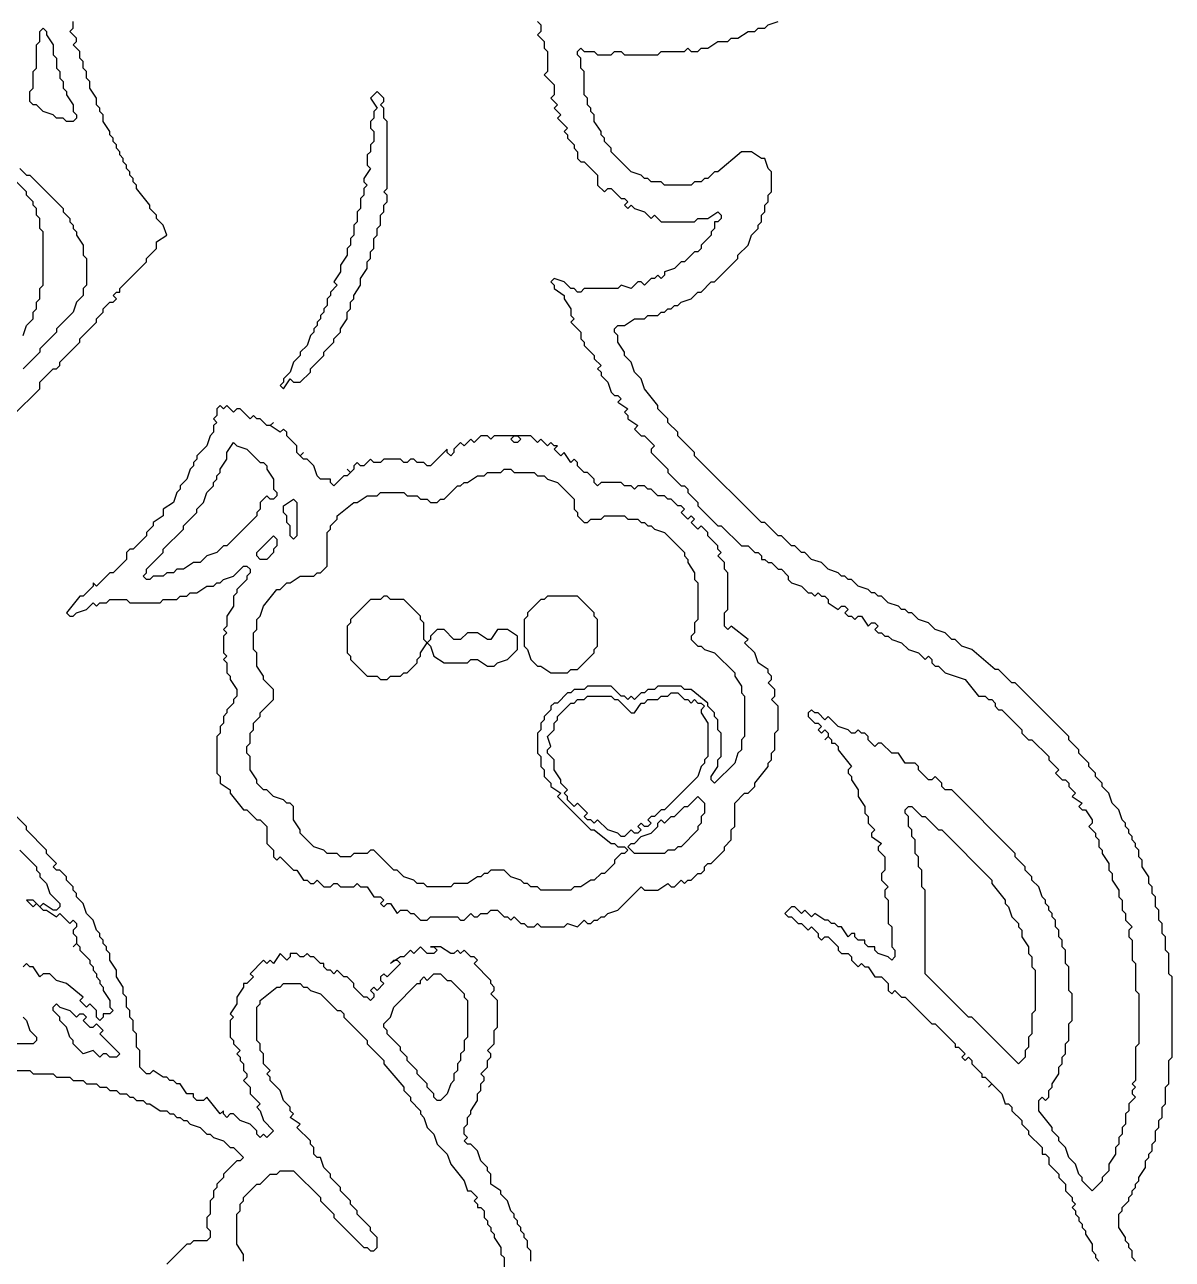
# Model space of a CAD drawing. Header units: millimetres. Extents: x 2 to 58.7, y 4.1 to 84.
# Drawn here: x 37.78 to 58.6, y 34.15 to 56.55 of the extents above; entities that cross this region are included whole.
import ezdxf

# ---------------------------------------------------------------- set-up
doc = ezdxf.new("R2010")
doc.units = ezdxf.units.MM
doc.layers.add('RAISED_METAL', color=7, linetype='Continuous')

msp = doc.modelspace()

# ---------------------------------------------------------------- linework, layer by layer
at = {"layer": 'RAISED_METAL'}
for points in [[(37.571, 49.455), (38.056, 49.939), (38.056, 50.061), (38.299, 50.303), (38.359, 50.303), (38.42, 50.364), (38.42, 50.424), (38.783, 50.788), (38.783, 50.848), (39.086, 51.152), (39.086, 51.212), (39.207, 51.333), (39.207, 51.394), (39.329, 51.515), (39.389, 51.515), (39.45, 51.576), (39.389, 51.636), (39.45, 51.697), (39.51, 51.697), (39.51, 51.758), (39.995, 52.242), (39.995, 52.303), (40.177, 52.485), (40.177, 52.606), (40.359, 52.727), (40.298, 52.909), (40.177, 53.03), (40.177, 53.091), (40.056, 53.212), (40.056, 53.273), (39.813, 53.576), (39.813, 53.636), (39.753, 53.697), (39.753, 53.758), (39.692, 53.818), (39.692, 53.879), (39.632, 53.939), (39.632, 54), (39.571, 54.061), (39.571, 54.121), (39.51, 54.182), (39.51, 54.242), (39.45, 54.303), (39.45, 54.364), (39.389, 54.424), (39.389, 54.485), (39.329, 54.545), (39.329, 54.606), (39.207, 54.788), (39.207, 54.909), (39.147, 54.97), (39.147, 55.03), (39.086, 55.091), (39.086, 55.212), (38.965, 55.394), (38.965, 55.515), (38.904, 55.576), (38.904, 55.697), (38.844, 55.758), (38.844, 55.879), (38.783, 55.939), (38.783, 56.061), (38.662, 56.182), (38.723, 56.242), (38.723, 56.303), (38.601, 56.424), (38.662, 56.485), (38.662, 56.606)], [(47.085, 56.606), (47.146, 56.545), (47.146, 56.424), (47.085, 56.364), (47.206, 56.242), (47.206, 56.121), (47.267, 56.061), (47.267, 55.697), (47.206, 55.636), (47.388, 55.455), (47.388, 55.273), (47.328, 55.212), (47.449, 55.091), (47.388, 55.03), (47.509, 54.909), (47.449, 54.848), (47.631, 54.667), (47.57, 54.606), (47.631, 54.545), (47.631, 54.485), (47.752, 54.364), (47.752, 54.303), (47.812, 54.242), (47.812, 54.121), (47.873, 54.061), (47.934, 54.061), (48.176, 53.818), (48.176, 53.636), (48.297, 53.515), (48.358, 53.576), (48.418, 53.576), (48.6, 53.394), (48.661, 53.394), (48.721, 53.333), (48.661, 53.273), (48.721, 53.212), (48.782, 53.273), (48.843, 53.212), (49.024, 53.152), (49.146, 53.03), (49.206, 53.091), (49.327, 52.97), (49.933, 52.97), (49.994, 53.03), (50.176, 53.03), (50.358, 53.152), (50.418, 53.091), (50.418, 53.03), (50.358, 52.97), (50.297, 52.97), (50.297, 52.848), (50.236, 52.788), (50.236, 52.727), (50.055, 52.545), (50.055, 52.485), (49.994, 52.424), (49.933, 52.424), (49.752, 52.242), (49.691, 52.242), (49.57, 52.121), (49.388, 52.061), (49.388, 52), (49.327, 51.939), (49.267, 52), (49.206, 51.939), (49.146, 51.939), (49.024, 51.818), (48.964, 51.879), (48.903, 51.879), (48.782, 51.758), (48.6, 51.818), (48.54, 51.758), (47.934, 51.758), (47.873, 51.697), (47.812, 51.697), (47.752, 51.758), (47.691, 51.758), (47.57, 51.879), (47.388, 51.939), (47.328, 51.879), (47.388, 51.818), (47.388, 51.758), (47.57, 51.636), (47.57, 51.576), (47.691, 51.394), (47.691, 51.273), (47.752, 51.212), (47.691, 51.152), (47.873, 50.97), (47.873, 50.848), (47.934, 50.788), (47.934, 50.727), (48.115, 50.545), (48.115, 50.485), (48.237, 50.364), (48.176, 50.303), (48.237, 50.242), (48.237, 50.182), (48.358, 50.061), (48.418, 49.879), (48.479, 49.818), (48.54, 49.818), (48.6, 49.758), (48.54, 49.697), (48.721, 49.576), (48.661, 49.515), (48.721, 49.455), (48.721, 49.394), (48.903, 49.273), (48.843, 49.212), (48.964, 49.091), (49.024, 49.091), (49.206, 48.909), (49.146, 48.848), (49.146, 48.788), (49.449, 48.485), (49.449, 48.424), (49.691, 48.182), (49.752, 48.182), (49.812, 48.121), (49.812, 48.061), (49.994, 47.879), (49.994, 47.818), (50.358, 47.455), (50.418, 47.455), (50.782, 47.091), (50.903, 47.091), (51.024, 46.97), (51.085, 46.97), (51.145, 46.909), (51.145, 46.848), (51.206, 46.848), (51.267, 46.788), (51.327, 46.788), (51.448, 46.667), (51.509, 46.667), (51.63, 46.545), (51.63, 46.485), (51.691, 46.424), (51.873, 46.364), (51.994, 46.242), (52.054, 46.242), (52.115, 46.182), (52.176, 46.242), (52.236, 46.182), (52.297, 46.182), (52.357, 46.121), (52.357, 46.061), (52.539, 45.939), (52.6, 46), (52.66, 46), (52.721, 45.939), (52.66, 45.879), (52.721, 45.818), (52.781, 45.818), (52.842, 45.758), (52.903, 45.818), (52.963, 45.818), (53.084, 45.636), (53.145, 45.697), (53.206, 45.697), (53.266, 45.636), (53.206, 45.576), (53.266, 45.515), (53.327, 45.515), (53.387, 45.455), (53.448, 45.455), (53.509, 45.394), (53.69, 45.333), (53.812, 45.212), (53.993, 45.152), (54.115, 45.03), (54.175, 45.091), (54.236, 45.03), (54.236, 44.97), (54.296, 44.909), (54.357, 44.909), (54.478, 44.788), (54.842, 44.667), (55.084, 44.364), (55.205, 44.364), (55.266, 44.303), (55.327, 44.303), (55.387, 44.242), (55.387, 44.182), (55.448, 44.121), (55.508, 44.121), (55.872, 43.758), (55.872, 43.697), (55.993, 43.576), (56.054, 43.576), (56.357, 43.273), (56.357, 43.212), (56.539, 43.03), (56.478, 42.97), (56.599, 42.848), (56.66, 42.848), (56.72, 42.788), (56.72, 42.727), (56.842, 42.606), (56.781, 42.545), (56.963, 42.424), (56.902, 42.364), (56.963, 42.303), (57.023, 42.303), (57.145, 42.121), (57.145, 42.061), (57.084, 42), (57.205, 41.879), (57.205, 41.818), (57.266, 41.758), (57.266, 41.636), (57.326, 41.576), (57.326, 41.515), (57.448, 41.333), (57.448, 41.212), (57.508, 41.152), (57.508, 41.03), (57.629, 40.848), (57.629, 40.727), (57.69, 40.667), (57.69, 40.485), (57.751, 40.424), (57.751, 40.303), (57.872, 40.182), (57.811, 40.121), (57.811, 40), (57.872, 39.939), (57.872, 39.576), (57.932, 39.515), (57.932, 39.03), (57.993, 38.97), (57.993, 38.061), (57.932, 38), (57.932, 37.394), (57.872, 37.333), (57.932, 37.273), (57.872, 37.212), (57.872, 37.152), (57.932, 37.091), (57.811, 36.97), (57.811, 36.848), (57.751, 36.788), (57.751, 36.606), (57.69, 36.545), (57.69, 36.424), (57.629, 36.364), (57.629, 36.242), (57.569, 36.182), (57.569, 36.061), (57.448, 35.879), (57.448, 35.758), (57.326, 35.636), (57.326, 35.576), (57.145, 35.394), (56.963, 35.576), (56.963, 35.636), (56.902, 35.697), (56.842, 35.879), (56.72, 36), (56.66, 36.182), (56.539, 36.303), (56.539, 36.364), (56.417, 36.485), (56.417, 36.545), (56.175, 36.848), (56.175, 37.03), (56.236, 37.091), (56.296, 37.03), (56.357, 37.091), (56.357, 37.212), (56.417, 37.273), (56.417, 37.333), (56.539, 37.515), (56.539, 37.636), (56.599, 37.697), (56.599, 37.818), (56.66, 37.879), (56.66, 38.061), (56.72, 38.121), (56.72, 38.424), (56.781, 38.485), (56.781, 38.97), (56.72, 39.03), (56.72, 39.455), (56.66, 39.515), (56.66, 39.758), (56.599, 39.818), (56.599, 39.939), (56.539, 40), (56.539, 40.121), (56.478, 40.182), (56.478, 40.303), (56.417, 40.364), (56.417, 40.424), (56.357, 40.485), (56.357, 40.545), (56.296, 40.606), (56.296, 40.667), (56.236, 40.727), (56.175, 40.909), (56.054, 41.03), (56.054, 41.091), (55.933, 41.212), (55.933, 41.273), (55.751, 41.455), (55.751, 41.515), (54.599, 42.667), (54.478, 42.667), (54.418, 42.727), (54.418, 42.788), (54.296, 42.909), (54.236, 42.848), (54.175, 42.848), (53.993, 43.03), (53.993, 43.091), (53.933, 43.152), (53.751, 43.152), (53.63, 43.333), (53.509, 43.333), (53.327, 43.515), (53.266, 43.515), (53.206, 43.455), (53.084, 43.576), (53.084, 43.636), (53.024, 43.697), (52.963, 43.697), (52.903, 43.758), (52.842, 43.697), (52.781, 43.697), (52.721, 43.758), (52.539, 43.818), (52.357, 44), (52.297, 43.939), (52.176, 44.061), (52.115, 44.061), (52.054, 44.121), (51.994, 44.061), (51.994, 44), (52.115, 43.879), (52.176, 43.879), (52.236, 43.818), (52.176, 43.758), (52.236, 43.697), (52.297, 43.758), (52.357, 43.697), (52.357, 43.636), (52.297, 43.576), (52.357, 43.636), (52.418, 43.576), (52.418, 43.515), (52.479, 43.515), (52.539, 43.455), (52.539, 43.394), (52.781, 43.091), (52.721, 43.03), (52.721, 42.97), (52.781, 42.909), (52.781, 42.848), (52.903, 42.667), (52.903, 42.545), (53.024, 42.364), (53.024, 42.242), (53.084, 42.182), (53.084, 42.061), (53.206, 41.939), (53.145, 41.879), (53.145, 41.818), (53.327, 41.697), (53.266, 41.636), (53.266, 41.576), (53.387, 41.455), (53.387, 41.212), (53.327, 41.152), (53.327, 41.03), (53.448, 40.909), (53.387, 40.848), (53.387, 40.727), (53.448, 40.667), (53.448, 40.242), (53.509, 40.182), (53.509, 39.818), (53.569, 39.758), (53.569, 39.636), (53.509, 39.576), (53.448, 39.636), (53.266, 39.697), (53.206, 39.758), (53.206, 39.818), (53.084, 39.818), (53.024, 39.879), (53.024, 39.939), (52.903, 39.939), (52.842, 40), (52.842, 40.061), (52.781, 40.061), (52.721, 40), (52.6, 40.182), (52.539, 40.182), (52.479, 40.242), (52.418, 40.242), (52.357, 40.303), (52.297, 40.303), (52.115, 40.424), (52.054, 40.364), (51.933, 40.485), (51.873, 40.424), (51.751, 40.545), (51.691, 40.545), (51.57, 40.424), (51.63, 40.364), (51.691, 40.364), (51.812, 40.242), (51.873, 40.242), (51.994, 40.121), (52.054, 40.182), (52.176, 40.061), (52.176, 40), (52.236, 39.939), (52.297, 40), (52.357, 40), (52.539, 39.818), (52.539, 39.758), (52.6, 39.697), (52.721, 39.697), (52.781, 39.636), (52.781, 39.576), (52.903, 39.455), (52.963, 39.515), (53.024, 39.455), (53.084, 39.455), (53.206, 39.273), (53.327, 39.273), (53.448, 39.152), (53.448, 39.03), (53.509, 38.97), (53.569, 39.03), (53.69, 38.909), (53.751, 38.909), (54.236, 38.424), (54.296, 38.424), (54.66, 38.061), (54.66, 38), (54.721, 38), (54.842, 37.879), (54.781, 37.818), (54.842, 37.758), (54.902, 37.818), (54.963, 37.758), (54.963, 37.697), (55.145, 37.515), (55.145, 37.455), (55.205, 37.455), (55.327, 37.333), (55.266, 37.273), (55.327, 37.333), (55.508, 37.152), (55.569, 36.97), (55.63, 36.97), (55.69, 36.909), (55.69, 36.848), (55.872, 36.667), (55.872, 36.606), (55.993, 36.485), (55.993, 36.424), (56.236, 36.182), (56.236, 36.061), (56.296, 36.061), (56.357, 36), (56.357, 35.879), (56.539, 35.697), (56.539, 35.636), (56.66, 35.515), (56.66, 35.394), (56.781, 35.273), (56.781, 35.212), (56.842, 35.152), (56.781, 35.091), (56.842, 35.03), (56.842, 34.97), (56.902, 34.909), (56.902, 34.848), (56.963, 34.788), (56.963, 34.727), (57.023, 34.667), (57.023, 34.606), (57.145, 34.424), (57.145, 34.303), (57.205, 34.242), (57.205, 34.182), (57.266, 34.121)], [(57.932, 34.121), (57.872, 34.182), (57.872, 34.303), (57.811, 34.364), (57.811, 34.424), (57.751, 34.485), (57.751, 34.545), (57.629, 34.727), (57.629, 34.97), (57.69, 35.03), (57.69, 35.091), (57.811, 35.212), (57.811, 35.273), (57.872, 35.333), (57.872, 35.394), (57.932, 35.455), (57.932, 35.515), (57.993, 35.576), (57.993, 35.636), (58.114, 35.818), (58.114, 35.939), (58.175, 36), (58.175, 36.061), (58.235, 36.121), (58.235, 36.242), (58.296, 36.303), (58.296, 36.485), (58.357, 36.545), (58.357, 36.667), (58.417, 36.727), (58.417, 36.909), (58.478, 36.97), (58.478, 37.273), (58.538, 37.333), (58.538, 37.758), (58.599, 37.818), (58.599, 39.273), (58.538, 39.333), (58.538, 39.697), (58.478, 39.758), (58.478, 40), (58.417, 40.061), (58.417, 40.242), (58.357, 40.303), (58.357, 40.485), (58.296, 40.545), (58.296, 40.727), (58.235, 40.788), (58.235, 40.909), (58.175, 40.97), (58.175, 41.091), (58.054, 41.273), (58.054, 41.394), (57.993, 41.455), (57.993, 41.576), (57.932, 41.636), (57.932, 41.697), (57.872, 41.758), (57.872, 41.818), (57.811, 41.879), (57.811, 41.939), (57.751, 42), (57.751, 42.061), (57.69, 42.121), (57.629, 42.303), (57.508, 42.424), (57.448, 42.606), (57.326, 42.727), (57.326, 42.788), (57.205, 42.909), (57.205, 42.97), (57.084, 43.091), (57.084, 43.152), (56.902, 43.333), (56.902, 43.394), (56.72, 43.576), (56.72, 43.636), (55.751, 44.606), (55.69, 44.606), (55.448, 44.848), (55.387, 44.848), (54.963, 45.212), (54.781, 45.273), (54.66, 45.394), (54.599, 45.394), (54.478, 45.515), (54.296, 45.576), (54.175, 45.697), (53.993, 45.758), (53.872, 45.879), (53.812, 45.879), (53.751, 45.939), (53.69, 45.939), (53.63, 46), (53.448, 46.061), (53.327, 46.182), (53.266, 46.182), (53.206, 46.242), (53.145, 46.242), (53.084, 46.303), (52.903, 46.364), (52.781, 46.485), (52.721, 46.485), (52.66, 46.545), (52.6, 46.545), (52.539, 46.606), (52.357, 46.667), (52.236, 46.788), (52.054, 46.848), (51.933, 46.97), (51.873, 46.97), (51.751, 47.091), (51.691, 47.091), (51.509, 47.273), (51.448, 47.273), (51.206, 47.515), (51.145, 47.515), (49.933, 48.727), (49.933, 48.788), (49.63, 49.091), (49.63, 49.152), (49.449, 49.333), (49.449, 49.394), (49.267, 49.576), (49.267, 49.636), (49.024, 49.939), (48.964, 50.121), (48.843, 50.242), (48.782, 50.424), (48.661, 50.545), (48.661, 50.606), (48.54, 50.788), (48.54, 50.909), (48.479, 50.97), (48.479, 51.03), (48.54, 51.091), (48.661, 51.091), (48.843, 51.212), (49.024, 51.212), (49.085, 51.273), (49.267, 51.273), (49.327, 51.333), (49.388, 51.333), (49.449, 51.394), (49.509, 51.394), (49.57, 51.455), (49.63, 51.455), (49.691, 51.515), (49.873, 51.576), (49.994, 51.697), (50.055, 51.697), (50.236, 51.879), (50.297, 51.879), (50.721, 52.303), (50.721, 52.364), (50.903, 52.545), (50.964, 52.727), (51.085, 52.848), (51.085, 52.909), (51.145, 52.97), (51.145, 53.091), (51.206, 53.152), (51.206, 53.273), (51.267, 53.333), (51.267, 53.455), (51.327, 53.515), (51.327, 53.879), (51.267, 53.939), (51.206, 54.121), (51.145, 54.121), (50.964, 54.242), (50.782, 54.242), (50.358, 53.879), (50.297, 53.879), (50.176, 53.758), (50.115, 53.758), (50.055, 53.697), (49.933, 53.697), (49.873, 53.636), (49.388, 53.636), (49.327, 53.697), (49.146, 53.697), (49.085, 53.758), (49.024, 53.758), (48.964, 53.818), (48.782, 53.879), (48.418, 54.242), (48.418, 54.303), (48.297, 54.424), (48.297, 54.485), (48.237, 54.545), (48.237, 54.606), (48.115, 54.788), (48.115, 54.909), (48.055, 54.97), (48.055, 55.03), (47.994, 55.091), (47.994, 55.212), (47.934, 55.273), (47.934, 55.697), (47.873, 55.758), (47.873, 55.939), (47.812, 56), (47.812, 56.061), (47.873, 56.121), (47.934, 56.061), (48.115, 56.061), (48.176, 56), (48.418, 56), (48.479, 56.061), (48.6, 56.061), (48.661, 56), (49.267, 56), (49.327, 56.061), (49.752, 56.061), (49.812, 56.121), (49.873, 56.061), (49.994, 56.061), (50.055, 56.121), (50.176, 56.121), (50.358, 56.242), (50.539, 56.242), (50.6, 56.303), (50.721, 56.303), (50.903, 56.424), (51.024, 56.424), (51.085, 56.485), (51.206, 56.485), (51.267, 56.545), (51.448, 56.606)], [(37.693, 53.939), (37.814, 53.818), (37.874, 53.818), (38.48, 53.212), (38.48, 53.152), (38.601, 53.03), (38.601, 52.97), (38.662, 52.909), (38.662, 52.848), (38.723, 52.788), (38.723, 52.727), (38.844, 52.545), (38.844, 52.364), (38.904, 52.303), (38.904, 51.818), (38.844, 51.758), (38.844, 51.636), (38.723, 51.515), (38.662, 51.333), (38.359, 51.03), (38.359, 50.97), (38.056, 50.667), (38.056, 50.606), (37.753, 50.303)], [(37.753, 50.909), (37.814, 51.091), (37.935, 51.212), (37.935, 51.333), (37.996, 51.394), (37.996, 51.515), (38.056, 51.576), (38.056, 51.758), (38.117, 51.818), (38.117, 52.788), (38.056, 52.848), (38.056, 53.03), (37.996, 53.091), (37.996, 53.212), (37.935, 53.273), (37.935, 53.333), (37.814, 53.455), (37.814, 53.515), (37.632, 53.697)], [(46.964, 34.121), (46.964, 34.303), (46.903, 34.364), (46.903, 34.485), (46.843, 34.545), (46.843, 34.606), (46.782, 34.667), (46.782, 34.727), (46.722, 34.788), (46.722, 34.848), (46.661, 34.909), (46.661, 34.97), (46.6, 35.03), (46.54, 35.212), (46.419, 35.333), (46.419, 35.394), (46.237, 35.515), (46.237, 35.697), (46.176, 35.758), (46.176, 35.818), (46.055, 35.939), (45.994, 36.121), (45.873, 36.242), (45.813, 36.242), (45.752, 36.303), (45.813, 36.364), (45.752, 36.424), (45.752, 36.545), (45.813, 36.606), (45.813, 36.727), (45.873, 36.788), (45.873, 36.848), (45.994, 37.03), (45.994, 37.152), (46.055, 37.212), (46.055, 37.333), (46.116, 37.394), (46.116, 37.455), (46.055, 37.515), (46.176, 37.636), (46.176, 37.758), (46.237, 37.818), (46.237, 37.879), (46.176, 37.939), (46.297, 38.061), (46.297, 38.303), (46.358, 38.364), (46.358, 38.848), (46.237, 38.97), (46.297, 39.03), (46.297, 39.091), (46.237, 39.152), (46.237, 39.212), (45.934, 39.515), (45.994, 39.576), (45.934, 39.636), (45.873, 39.636), (45.752, 39.758), (45.691, 39.697), (45.631, 39.758), (45.57, 39.697), (45.51, 39.697), (45.328, 39.818), (45.146, 39.818), (45.207, 39.818), (45.267, 39.758), (45.207, 39.697), (45.086, 39.697), (44.964, 39.818), (44.843, 39.697), (44.783, 39.758), (44.661, 39.636), (44.601, 39.636), (44.419, 39.515), (44.48, 39.576), (44.54, 39.576), (44.601, 39.515), (44.358, 39.273), (44.298, 39.333), (44.237, 39.273), (44.237, 39.212), (44.298, 39.152), (44.177, 39.03), (44.116, 39.091), (44.055, 39.03), (44.116, 38.97), (44.116, 38.909), (44.055, 38.848), (43.995, 38.909), (43.934, 38.909), (43.752, 39.091), (43.752, 39.152), (43.631, 39.273), (43.571, 39.273), (43.449, 39.394), (43.389, 39.333), (43.328, 39.394), (43.268, 39.394), (43.207, 39.455), (43.207, 39.515), (43.146, 39.515), (43.025, 39.636), (42.965, 39.636), (42.904, 39.697), (42.843, 39.636), (42.783, 39.636), (42.722, 39.697), (42.601, 39.697), (42.601, 39.636), (42.54, 39.576), (42.419, 39.697), (42.298, 39.515), (42.237, 39.576), (42.177, 39.515), (42.116, 39.576), (41.874, 39.333), (41.934, 39.273), (41.813, 39.152), (41.753, 39.152), (41.753, 39.091), (41.631, 38.909), (41.631, 38.788), (41.51, 38.606), (41.571, 38.545), (41.51, 38.485), (41.51, 38.182), (41.571, 38.121), (41.571, 38.061), (41.692, 37.939), (41.631, 37.879), (41.692, 37.818), (41.692, 37.758), (41.753, 37.697), (41.753, 37.576), (41.813, 37.515), (41.813, 37.455), (41.753, 37.394), (41.874, 37.273), (41.874, 37.152), (42.056, 36.97), (41.995, 36.909), (42.056, 36.848), (42.116, 36.667), (42.298, 36.485), (42.177, 36.364), (42.116, 36.424), (42.056, 36.364), (41.995, 36.424), (41.995, 36.485), (41.874, 36.606), (41.692, 36.667), (41.571, 36.788), (41.51, 36.788), (41.45, 36.727), (41.389, 36.788), (41.389, 36.848), (41.328, 36.788), (41.086, 37.091), (41.025, 37.03), (40.904, 37.03), (40.844, 37.091), (40.844, 37.152), (40.722, 37.152), (40.601, 37.333), (40.541, 37.333), (40.48, 37.394), (40.419, 37.394), (40.359, 37.455), (40.298, 37.455), (40.116, 37.576), (40.056, 37.515), (39.995, 37.515), (39.874, 37.636), (39.874, 37.939), (39.813, 38), (39.813, 38.242), (39.753, 38.303), (39.753, 38.485), (39.692, 38.545), (39.692, 38.667), (39.632, 38.727), (39.632, 38.909), (39.571, 38.97), (39.571, 39.091), (39.45, 39.273), (39.45, 39.394), (39.329, 39.576), (39.329, 39.697), (39.268, 39.758), (39.268, 39.818), (39.207, 39.879), (39.207, 39.939), (39.147, 40), (39.147, 40.061), (39.086, 40.121), (39.026, 40.303), (38.904, 40.424), (38.844, 40.606), (38.723, 40.727), (38.723, 40.788), (38.662, 40.848), (38.662, 40.909), (38.541, 41.03), (38.541, 41.091), (38.42, 41.212), (38.359, 41.212), (38.299, 41.273), (38.359, 41.333), (38.177, 41.515), (38.177, 41.576), (37.814, 41.939), (37.814, 42), (37.45, 42.364)], [(37.693, 41.576), (37.996, 41.273), (37.996, 41.212), (38.056, 41.152), (38.056, 41.091), (38.177, 40.97), (38.238, 40.788), (38.42, 40.606), (38.42, 40.545), (38.359, 40.485), (38.299, 40.485), (38.117, 40.606), (38.056, 40.545), (37.935, 40.667), (37.814, 40.667), (37.935, 40.545), (37.996, 40.606), (38.117, 40.485), (38.177, 40.485), (38.359, 40.364), (38.42, 40.424), (38.601, 40.242), (38.662, 40.303), (38.723, 40.242), (38.723, 40.182), (38.662, 40.121), (38.662, 40.061), (38.723, 40), (38.723, 39.879), (38.662, 39.818), (38.723, 39.879), (38.783, 39.818), (38.783, 39.758), (38.965, 39.576), (38.965, 39.515), (39.026, 39.455), (39.026, 39.394), (39.086, 39.333), (39.086, 39.273), (39.147, 39.212), (39.147, 39.152), (39.207, 39.091), (39.207, 39.03), (39.329, 38.848), (39.329, 38.727), (39.389, 38.667), (39.329, 38.606), (39.207, 38.606), (39.207, 38.545), (39.147, 38.485), (39.086, 38.545), (39.086, 38.667), (38.965, 38.788), (38.904, 38.727), (38.783, 38.848), (38.844, 38.909), (38.541, 39.152), (38.359, 39.212), (38.238, 39.333), (38.117, 39.333), (38.056, 39.273), (37.935, 39.455), (37.874, 39.455), (37.814, 39.515), (37.753, 39.455)], [(41.753, 34.121), (41.753, 34.242), (41.631, 34.424), (41.631, 34.97), (41.692, 35.03), (41.692, 35.152), (41.753, 35.212), (41.753, 35.273), (41.995, 35.515), (42.056, 35.515), (42.237, 35.697), (42.359, 35.697), (42.419, 35.758), (42.662, 35.758), (43.146, 35.273), (43.146, 35.212), (43.389, 34.97), (43.389, 34.909), (43.934, 34.364), (43.995, 34.364), (44.055, 34.303), (44.116, 34.303), (44.177, 34.364), (44.177, 34.545), (44.055, 34.667), (44.055, 34.727), (43.813, 34.97), (43.813, 35.03), (43.692, 35.152), (43.692, 35.212), (43.51, 35.394), (43.51, 35.455), (43.328, 35.636), (43.328, 35.697), (43.207, 35.818), (43.146, 36), (43.086, 36), (43.025, 36.061), (43.025, 36.182), (42.965, 36.242), (42.965, 36.303), (42.722, 36.545), (42.783, 36.606), (42.601, 36.727), (42.662, 36.788), (42.601, 36.848), (42.601, 36.909), (42.48, 37.03), (42.419, 37.212), (42.237, 37.394), (42.237, 37.455), (42.177, 37.515), (42.237, 37.576), (42.116, 37.697), (42.116, 37.879), (42.056, 37.939), (42.056, 38.061), (41.995, 38.121), (41.995, 38.727), (42.056, 38.788), (42.056, 38.848), (42.359, 39.091), (42.419, 39.091), (42.48, 39.152), (42.783, 39.152), (42.843, 39.091), (42.904, 39.091), (42.965, 39.03), (43.146, 38.97), (43.449, 38.667), (43.51, 38.667), (43.571, 38.606), (43.571, 38.545), (43.995, 38.121), (43.995, 38.061), (44.298, 37.758), (44.298, 37.697), (44.661, 37.273), (44.661, 37.212), (44.783, 37.091), (44.783, 37.03), (44.964, 36.848), (44.964, 36.788), (45.025, 36.727), (45.086, 36.545), (45.207, 36.424), (45.267, 36.242), (45.449, 36.061), (45.51, 35.879), (45.752, 35.576), (45.813, 35.394), (45.873, 35.394), (45.994, 35.273), (45.934, 35.212), (45.994, 35.152), (45.994, 35.091), (46.055, 35.091), (46.116, 35.03), (46.116, 34.909), (46.176, 34.848), (46.176, 34.788), (46.237, 34.727), (46.237, 34.667), (46.297, 34.606), (46.297, 34.545), (46.419, 34.364), (46.419, 34.242), (46.479, 34.182), (46.479, 34)], [(37.753, 38.545), (37.814, 38.485), (37.874, 38.303), (37.996, 38.182), (37.996, 38.121), (37.935, 38.061), (36.965, 38.061)], [(36.299, 37.576), (37.874, 37.576), (37.935, 37.515), (38.299, 37.515), (38.359, 37.455), (38.601, 37.455), (38.662, 37.394), (38.844, 37.394), (38.904, 37.333), (39.086, 37.333), (39.147, 37.273), (39.268, 37.273), (39.329, 37.212), (39.45, 37.212), (39.51, 37.152), (39.632, 37.152), (39.692, 37.091), (39.753, 37.091), (39.813, 37.03), (39.935, 37.03), (39.995, 36.97), (40.056, 36.97), (40.238, 36.848), (40.359, 36.848), (40.419, 36.788), (40.48, 36.788), (40.541, 36.727), (40.601, 36.727), (40.662, 36.667), (40.722, 36.667), (40.783, 36.606), (40.965, 36.545), (41.086, 36.424), (41.147, 36.424), (41.207, 36.364), (41.389, 36.303), (41.51, 36.182), (41.571, 36.182), (41.753, 36), (41.692, 35.939), (41.631, 35.939), (41.389, 35.697), (41.389, 35.636), (41.268, 35.515), (41.268, 35.455), (41.207, 35.394), (41.207, 35.273), (41.147, 35.212), (41.147, 34.97), (41.086, 34.909), (41.086, 34.727), (41.147, 34.667), (41.147, 34.545), (41.086, 34.485), (40.844, 34.485), (40.783, 34.424), (40.722, 34.424), (40.359, 34.061)]]:
    msp.add_lwpolyline(points, dxfattribs=at)
for points in [[(38.117, 56.485), (38.177, 56.424), (38.177, 56.364), (38.299, 56.182), (38.299, 56), (38.359, 55.939), (38.359, 55.758), (38.42, 55.697), (38.42, 55.576), (38.48, 55.515), (38.48, 55.394), (38.541, 55.333), (38.541, 55.273), (38.662, 55.091), (38.662, 54.97), (38.723, 54.909), (38.723, 54.848), (38.662, 54.788), (38.541, 54.788), (38.48, 54.848), (38.359, 54.848), (38.299, 54.909), (38.117, 54.97), (37.996, 55.091), (37.935, 55.091), (37.874, 55.152), (37.874, 55.333), (37.935, 55.394), (37.935, 55.697), (37.996, 55.758), (37.996, 56.182), (38.056, 56.242), (38.056, 56.424)], [(44.177, 55.333), (44.055, 55.212), (44.177, 55.03), (44.116, 54.97), (44.116, 54.848), (44.055, 54.788), (44.055, 54.667), (44.116, 54.606), (44.116, 54.424), (44.055, 54.364), (44.055, 54.242), (43.995, 54.182), (43.995, 54), (44.055, 53.939), (43.934, 53.758), (43.934, 53.697), (43.995, 53.636), (43.934, 53.576), (43.934, 53.455), (43.874, 53.394), (43.874, 53.212), (43.813, 53.152), (43.813, 52.97), (43.752, 52.909), (43.752, 52.727), (43.692, 52.667), (43.692, 52.545), (43.631, 52.485), (43.631, 52.364), (43.51, 52.182), (43.51, 52.061), (43.389, 51.879), (43.449, 51.818), (43.328, 51.697), (43.328, 51.636), (43.268, 51.576), (43.268, 51.455), (43.207, 51.394), (43.207, 51.333), (43.146, 51.273), (43.146, 51.212), (43.086, 51.152), (43.086, 51.091), (43.025, 51.03), (43.025, 50.97), (42.965, 50.909), (42.904, 50.727), (42.783, 50.606), (42.783, 50.545), (42.662, 50.424), (42.601, 50.242), (42.48, 50.121), (42.48, 50.061), (42.419, 50), (42.48, 49.939), (42.601, 50.121), (42.662, 50.061), (42.783, 50.061), (42.965, 50.242), (42.965, 50.303), (43.207, 50.545), (43.207, 50.606), (43.389, 50.788), (43.389, 50.848), (43.51, 50.97), (43.51, 51.03), (43.631, 51.212), (43.631, 51.333), (43.692, 51.394), (43.692, 51.515), (43.752, 51.576), (43.752, 51.636), (43.874, 51.818), (43.874, 51.939), (43.995, 52.121), (43.995, 52.242), (44.055, 52.303), (44.055, 52.424), (44.116, 52.485), (44.116, 52.667), (44.177, 52.727), (44.177, 52.848), (44.237, 52.909), (44.237, 53.091), (44.298, 53.152), (44.298, 53.273), (44.358, 53.333), (44.358, 53.455), (44.298, 53.515), (44.358, 53.576), (44.358, 54.788), (44.298, 54.848), (44.298, 55.03), (44.237, 55.091), (44.298, 55.152), (44.298, 55.212)], [(38.541, 45.879), (38.601, 45.818), (38.662, 45.818), (38.723, 45.879), (38.904, 45.939), (39.026, 46.061), (39.086, 46), (39.147, 46.061), (39.268, 46.061), (39.329, 46.121), (39.632, 46.121), (39.692, 46.061), (40.238, 46.061), (40.298, 46.121), (40.541, 46.121), (40.601, 46.182), (40.722, 46.182), (40.783, 46.242), (40.904, 46.242), (41.086, 46.364), (41.207, 46.364), (41.268, 46.424), (41.328, 46.424), (41.389, 46.485), (41.571, 46.545), (41.753, 46.727), (41.813, 46.727), (41.874, 46.667), (41.874, 46.606), (41.813, 46.545), (41.813, 46.485), (41.631, 46.303), (41.631, 46.242), (41.571, 46.182), (41.571, 46), (41.45, 45.818), (41.45, 45.636), (41.389, 45.576), (41.45, 45.515), (41.389, 45.455), (41.389, 45.152), (41.45, 45.091), (41.389, 45.03), (41.45, 44.97), (41.45, 44.788), (41.51, 44.727), (41.51, 44.667), (41.631, 44.485), (41.631, 44.364), (41.571, 44.303), (41.571, 44.242), (41.45, 44.121), (41.45, 44.061), (41.389, 44), (41.389, 43.879), (41.328, 43.818), (41.328, 43.697), (41.268, 43.636), (41.268, 42.97), (41.328, 42.909), (41.328, 42.788), (41.51, 42.667), (41.51, 42.606), (41.753, 42.303), (41.813, 42.303), (41.995, 42.121), (42.056, 42.121), (42.177, 42), (42.177, 41.697), (42.298, 41.576), (42.298, 41.455), (42.359, 41.394), (42.419, 41.455), (42.662, 41.212), (42.722, 41.212), (42.843, 41.03), (42.904, 41.03), (42.965, 40.97), (43.025, 40.97), (43.086, 41.03), (43.207, 40.909), (43.328, 40.909), (43.389, 40.97), (43.449, 40.97), (43.51, 40.909), (43.752, 40.909), (43.813, 40.97), (43.874, 40.909), (43.995, 40.909), (44.116, 40.727), (44.237, 40.727), (44.298, 40.667), (44.237, 40.606), (44.298, 40.545), (44.358, 40.606), (44.419, 40.606), (44.54, 40.424), (44.601, 40.485), (44.722, 40.485), (44.783, 40.424), (44.843, 40.424), (44.964, 40.303), (45.086, 40.303), (45.146, 40.364), (45.631, 40.364), (45.691, 40.303), (45.752, 40.303), (45.873, 40.424), (45.934, 40.364), (45.994, 40.364), (46.055, 40.424), (46.176, 40.424), (46.237, 40.485), (46.358, 40.485), (46.479, 40.364), (46.54, 40.364), (46.6, 40.303), (46.661, 40.364), (46.782, 40.242), (46.843, 40.242), (46.903, 40.182), (47.025, 40.182), (47.085, 40.242), (47.146, 40.182), (47.57, 40.182), (47.631, 40.242), (47.812, 40.182), (47.934, 40.303), (47.994, 40.242), (48.055, 40.242), (48.115, 40.303), (48.176, 40.303), (48.237, 40.364), (48.297, 40.364), (48.358, 40.424), (48.54, 40.485), (48.964, 40.909), (49.024, 40.848), (49.267, 40.848), (49.449, 40.97), (49.509, 40.909), (49.57, 40.909), (49.691, 41.03), (49.752, 40.97), (49.812, 41.03), (49.873, 41.03), (49.994, 41.152), (50.055, 41.152), (50.115, 41.212), (50.115, 41.273), (50.176, 41.333), (50.236, 41.333), (50.479, 41.576), (50.479, 41.636), (50.6, 41.758), (50.6, 41.939), (50.661, 42), (50.661, 42.424), (50.842, 42.606), (50.903, 42.606), (51.024, 42.727), (51.024, 42.788), (51.267, 43.091), (51.267, 43.152), (51.327, 43.212), (51.327, 43.333), (51.388, 43.394), (51.388, 43.697), (51.448, 43.758), (51.448, 44.182), (51.327, 44.303), (51.388, 44.364), (51.388, 44.485), (51.267, 44.606), (51.327, 44.667), (51.327, 44.727), (51.267, 44.788), (51.267, 44.848), (51.085, 44.97), (51.024, 45.152), (50.842, 45.333), (50.903, 45.394), (50.6, 45.636), (50.539, 45.576), (50.479, 45.636), (50.479, 45.879), (50.539, 45.939), (50.539, 46.606), (50.479, 46.667), (50.479, 46.788), (50.358, 46.909), (50.418, 46.97), (50.358, 47.03), (50.358, 47.091), (50.176, 47.273), (50.176, 47.333), (50.055, 47.455), (49.994, 47.394), (49.873, 47.515), (49.933, 47.576), (49.873, 47.636), (49.812, 47.576), (49.691, 47.697), (49.752, 47.758), (49.691, 47.818), (49.63, 47.818), (49.509, 47.939), (49.449, 47.939), (49.388, 48), (49.267, 48), (49.146, 48.121), (49.085, 48.121), (49.024, 48.182), (48.903, 48.182), (48.843, 48.121), (48.782, 48.182), (48.661, 48.182), (48.6, 48.242), (48.237, 48.242), (48.176, 48.182), (48.115, 48.242), (48.115, 48.303), (47.994, 48.424), (47.934, 48.424), (47.812, 48.545), (47.812, 48.606), (47.752, 48.667), (47.691, 48.606), (47.57, 48.788), (47.509, 48.727), (47.388, 48.848), (47.449, 48.909), (47.388, 48.909), (47.328, 48.97), (47.267, 48.909), (47.146, 49.03), (47.085, 48.97), (46.964, 49.091), (46.297, 49.091), (46.237, 49.03), (46.176, 49.091), (46.055, 49.091), (45.934, 48.97), (45.873, 49.03), (45.752, 48.909), (45.691, 48.97), (45.57, 48.848), (45.57, 48.788), (45.51, 48.727), (45.449, 48.788), (45.449, 48.848), (45.146, 48.545), (45.086, 48.545), (45.025, 48.606), (44.904, 48.606), (44.843, 48.667), (44.783, 48.667), (44.722, 48.606), (44.661, 48.606), (44.601, 48.667), (44.298, 48.667), (44.237, 48.606), (44.116, 48.606), (44.055, 48.667), (43.934, 48.545), (43.874, 48.545), (43.813, 48.606), (43.752, 48.545), (43.752, 48.485), (43.692, 48.424), (43.631, 48.485), (43.692, 48.424), (43.631, 48.364), (43.571, 48.364), (43.389, 48.182), (43.328, 48.242), (43.328, 48.303), (43.146, 48.303), (43.086, 48.364), (43.025, 48.545), (42.904, 48.667), (42.843, 48.667), (42.783, 48.727), (42.843, 48.788), (42.783, 48.727), (42.722, 48.788), (42.722, 48.909), (42.54, 49.091), (42.54, 49.152), (42.48, 49.212), (42.419, 49.152), (42.237, 49.273), (42.298, 49.333), (42.237, 49.273), (42.177, 49.273), (42.056, 49.394), (41.995, 49.394), (41.934, 49.455), (41.874, 49.394), (41.692, 49.576), (41.631, 49.576), (41.571, 49.515), (41.45, 49.636), (41.389, 49.576), (41.328, 49.636), (41.268, 49.576), (41.268, 49.455), (41.207, 49.394), (41.268, 49.333), (41.207, 49.273), (41.207, 49.152), (41.147, 49.091), (41.086, 48.909), (40.904, 48.727), (40.904, 48.667), (40.844, 48.606), (40.844, 48.545), (40.783, 48.485), (40.722, 48.303), (40.601, 48.182), (40.601, 48.121), (40.541, 48.061), (40.48, 47.879), (40.298, 47.758), (40.298, 47.636), (40.116, 47.515), (40.116, 47.455), (39.995, 47.333), (39.995, 47.273), (39.753, 47.03), (39.692, 47.03), (39.632, 46.97), (39.632, 46.848), (39.389, 46.606), (39.329, 46.606), (39.086, 46.364), (39.026, 46.424), (39.026, 46.364), (38.844, 46.182), (38.783, 46.182)], [(46.6, 49.03), (46.661, 49.091), (46.722, 49.091), (46.782, 49.03), (46.722, 48.97), (46.661, 48.97)], [(42.177, 48.545), (42.177, 48.485), (42.298, 48.303), (42.298, 48.121), (42.359, 48.061), (42.359, 48), (42.298, 47.939), (42.237, 47.939), (42.177, 48), (42.056, 47.879), (42.056, 47.758), (41.995, 47.697), (41.995, 47.636), (41.45, 47.091), (41.389, 47.091), (41.268, 46.97), (41.086, 46.909), (40.965, 46.788), (40.844, 46.788), (40.662, 46.667), (40.541, 46.667), (40.48, 46.606), (40.359, 46.606), (40.298, 46.545), (40.116, 46.545), (40.056, 46.485), (39.995, 46.485), (39.935, 46.545), (39.995, 46.606), (39.995, 46.667), (40.298, 46.97), (40.298, 47.03), (40.662, 47.394), (40.662, 47.455), (40.904, 47.697), (40.904, 47.758), (41.025, 47.879), (41.086, 48.061), (41.207, 48.182), (41.207, 48.242), (41.268, 48.303), (41.268, 48.364), (41.328, 48.424), (41.328, 48.485), (41.45, 48.667), (41.45, 48.788), (41.571, 48.97), (41.631, 48.909), (41.813, 48.848), (42.056, 48.606), (42.116, 48.606)], [(43.752, 47.879), (43.813, 47.879), (43.995, 48), (44.177, 48), (44.237, 48.061), (44.661, 48.061), (44.722, 48), (44.904, 48), (44.964, 47.939), (45.086, 47.939), (45.146, 47.879), (45.267, 47.879), (45.328, 47.939), (45.389, 47.939), (45.631, 48.182), (45.691, 48.182), (45.752, 48.242), (45.813, 48.242), (45.994, 48.364), (46.116, 48.364), (46.176, 48.424), (46.419, 48.424), (46.479, 48.485), (46.6, 48.485), (46.661, 48.424), (47.025, 48.424), (47.085, 48.364), (47.206, 48.364), (47.267, 48.303), (47.449, 48.242), (47.752, 47.939), (47.752, 47.758), (47.812, 47.697), (47.812, 47.636), (47.934, 47.515), (47.994, 47.515), (48.055, 47.576), (48.237, 47.576), (48.297, 47.636), (48.661, 47.636), (48.721, 47.576), (48.903, 47.576), (48.964, 47.515), (49.024, 47.515), (49.085, 47.455), (49.146, 47.455), (49.206, 47.394), (49.388, 47.333), (49.752, 46.97), (49.752, 46.909), (49.812, 46.848), (49.812, 46.788), (49.933, 46.606), (49.933, 46.485), (49.994, 46.424), (49.994, 45.758), (49.933, 45.697), (49.933, 45.515), (49.873, 45.455), (49.873, 45.394), (49.994, 45.273), (50.055, 45.273), (50.115, 45.212), (50.297, 45.152), (50.661, 44.788), (50.661, 44.727), (50.782, 44.545), (50.782, 44.424), (50.842, 44.364), (50.842, 43.636), (50.782, 43.576), (50.782, 43.394), (50.721, 43.333), (50.661, 43.152), (50.297, 42.788), (50.236, 42.848), (50.236, 42.909), (50.358, 43.091), (50.358, 43.212), (50.418, 43.273), (50.418, 43.697), (50.358, 43.758), (50.358, 43.939), (50.297, 44), (50.297, 44.061), (50.176, 44.182), (50.176, 44.242), (49.873, 44.485), (49.752, 44.485), (49.691, 44.545), (49.267, 44.545), (49.206, 44.485), (49.085, 44.485), (49.024, 44.424), (48.964, 44.424), (48.843, 44.303), (48.782, 44.364), (48.721, 44.303), (48.661, 44.364), (48.6, 44.364), (48.418, 44.545), (47.994, 44.545), (47.934, 44.485), (47.752, 44.485), (47.691, 44.424), (47.631, 44.424), (47.449, 44.242), (47.388, 44.242), (47.328, 44.182), (47.328, 44.121), (47.206, 44), (47.206, 43.939), (47.146, 43.879), (47.146, 43.758), (47.085, 43.697), (47.085, 43.333), (47.146, 43.273), (47.146, 43.091), (47.206, 43.03), (47.206, 42.909), (47.328, 42.788), (47.328, 42.727), (47.509, 42.606), (47.449, 42.545), (48.055, 41.939), (48.115, 41.939), (48.418, 41.697), (48.479, 41.697), (48.54, 41.636), (48.661, 41.636), (48.721, 41.576), (48.661, 41.515), (48.6, 41.515), (48.479, 41.394), (48.479, 41.333), (48.297, 41.152), (48.237, 41.152), (48.115, 41.03), (48.055, 41.03), (47.873, 40.909), (47.752, 40.909), (47.691, 40.848), (47.146, 40.848), (47.085, 40.909), (46.964, 40.909), (46.903, 40.97), (46.843, 40.97), (46.782, 41.03), (46.6, 41.091), (46.479, 41.212), (46.237, 41.212), (46.176, 41.152), (46.116, 41.152), (46.055, 41.091), (45.994, 41.091), (45.813, 40.97), (45.57, 40.97), (45.51, 40.909), (45.086, 40.909), (45.025, 40.97), (44.904, 40.97), (44.843, 41.03), (44.661, 41.091), (44.54, 41.212), (44.48, 41.212), (44.116, 41.576), (44.055, 41.576), (43.995, 41.515), (43.752, 41.515), (43.692, 41.455), (43.51, 41.455), (43.449, 41.515), (43.268, 41.515), (43.207, 41.576), (43.025, 41.636), (42.783, 41.879), (42.783, 41.939), (42.662, 42.121), (42.662, 42.364), (42.601, 42.424), (42.54, 42.424), (42.48, 42.485), (42.298, 42.545), (42.177, 42.667), (42.116, 42.667), (41.995, 42.788), (41.995, 42.848), (41.874, 43.03), (41.874, 43.273), (41.813, 43.333), (41.813, 43.455), (41.874, 43.515), (41.874, 43.697), (41.934, 43.758), (41.934, 43.879), (42.056, 44), (42.056, 44.061), (42.298, 44.303), (42.298, 44.485), (42.116, 44.667), (42.116, 44.727), (41.995, 44.909), (41.995, 45.152), (41.934, 45.212), (41.934, 45.515), (41.995, 45.576), (41.995, 45.758), (42.056, 45.818), (42.116, 46), (42.359, 46.303), (42.419, 46.303), (42.54, 46.424), (42.601, 46.424), (42.783, 46.545), (43.025, 46.545), (43.086, 46.606), (43.146, 46.606), (43.268, 46.727), (43.268, 47.333), (43.328, 47.394), (43.328, 47.455), (43.449, 47.576), (43.449, 47.636)], [(42.662, 47.939), (42.722, 47.879), (42.722, 47.273), (42.662, 47.212), (42.601, 47.273), (42.601, 47.455), (42.54, 47.515), (42.54, 47.636), (42.48, 47.697), (42.48, 47.818)], [(42.298, 47.273), (42.359, 47.212), (42.359, 47.091), (42.298, 47.03), (42.298, 46.97), (42.177, 46.848), (42.056, 46.848), (41.995, 46.909), (41.995, 46.97)], [(43.631, 45.636), (43.631, 45.152), (43.692, 45.091), (43.692, 45.03), (43.995, 44.727), (44.177, 44.727), (44.237, 44.667), (44.358, 44.667), (44.419, 44.727), (44.601, 44.727), (44.661, 44.788), (44.722, 44.788), (44.904, 44.97), (44.904, 45.03), (44.964, 45.091), (44.964, 45.152), (45.086, 45.333), (45.146, 45.273), (45.207, 45.091), (45.389, 44.97), (45.813, 44.97), (45.873, 45.03), (45.994, 45.03), (46.176, 44.909), (46.297, 44.909), (46.358, 44.97), (46.54, 45.03), (46.722, 45.212), (46.722, 45.455), (46.54, 45.576), (46.358, 45.576), (46.237, 45.394), (46.176, 45.394), (45.994, 45.515), (45.813, 45.515), (45.691, 45.394), (45.57, 45.394), (45.389, 45.576), (45.267, 45.576), (45.146, 45.455), (45.146, 45.394), (45.086, 45.333), (45.025, 45.394), (45.025, 45.697), (44.964, 45.758), (44.964, 45.818), (44.661, 46.121), (44.419, 46.121), (44.358, 46.182), (44.298, 46.182), (44.237, 46.121), (44.055, 46.121), (43.692, 45.758), (43.692, 45.697)], [(47.267, 46.182), (47.206, 46.121), (47.146, 46.121), (46.903, 45.879), (46.903, 45.818), (46.843, 45.758), (46.843, 45.273), (46.903, 45.212), (46.964, 45.03), (47.085, 44.909), (47.146, 44.909), (47.328, 44.788), (47.631, 44.788), (47.691, 44.848), (47.812, 44.848), (48.115, 45.152), (48.115, 45.212), (48.176, 45.273), (48.176, 45.758), (48.115, 45.818), (48.115, 45.879), (47.812, 46.182)], [(50.055, 44.242), (50.115, 44.182), (50.055, 44.121), (50.055, 44.061), (50.176, 43.879), (50.176, 43.273), (50.115, 43.212), (50.115, 43.152), (50.055, 43.091), (49.994, 42.909), (49.388, 42.303), (49.327, 42.303), (49.206, 42.182), (49.146, 42.182), (49.085, 42.121), (49.146, 42.061), (49.085, 42), (49.024, 42), (48.964, 42.061), (48.903, 42), (48.964, 41.939), (48.903, 41.879), (48.843, 41.879), (48.782, 41.939), (48.661, 41.818), (48.6, 41.818), (48.54, 41.879), (48.358, 41.939), (48.176, 42.121), (48.115, 42.061), (48.055, 42.121), (47.994, 42.121), (47.934, 42.182), (47.994, 42.242), (47.812, 42.424), (47.752, 42.364), (47.631, 42.485), (47.631, 42.545), (47.57, 42.606), (47.631, 42.667), (47.509, 42.788), (47.509, 42.848), (47.388, 43.03), (47.388, 43.212), (47.267, 43.333), (47.267, 43.394), (47.328, 43.455), (47.267, 43.636), (47.388, 43.758), (47.388, 43.879), (47.449, 43.939), (47.449, 44), (47.691, 44.242), (47.752, 44.242), (47.812, 44.303), (47.934, 44.303), (47.994, 44.364), (48.418, 44.364), (48.479, 44.303), (48.54, 44.303), (48.782, 44.061), (48.843, 44.061), (48.964, 44.242), (49.024, 44.242), (49.085, 44.303), (49.267, 44.303), (49.327, 44.364), (49.449, 44.364), (49.509, 44.424), (49.63, 44.424), (49.752, 44.303), (49.812, 44.303), (49.873, 44.242), (49.933, 44.303), (49.994, 44.242)], [(50.115, 42.424), (50.115, 42.242), (50.055, 42.182), (50.055, 42.061), (49.994, 42), (49.994, 41.939), (49.691, 41.636), (49.63, 41.636), (49.57, 41.576), (49.449, 41.576), (49.388, 41.515), (48.843, 41.515), (48.721, 41.636), (48.782, 41.697), (48.843, 41.697), (48.964, 41.818), (49.146, 41.879), (49.267, 42), (49.267, 42.061), (49.327, 42.121), (49.388, 42.061), (49.509, 42.182), (49.57, 42.182), (49.752, 42.364), (49.812, 42.364), (49.994, 42.545)], [(53.812, 42.364), (53.872, 42.364), (54.054, 42.182), (54.115, 42.182), (54.357, 41.939), (54.418, 41.939), (55.327, 41.03), (55.327, 40.97), (55.569, 40.667), (55.569, 40.606), (55.63, 40.545), (55.69, 40.364), (55.811, 40.242), (55.811, 40.182), (55.872, 40.121), (55.872, 40), (55.993, 39.818), (55.993, 39.697), (56.054, 39.636), (56.054, 39.455), (56.114, 39.394), (56.114, 38.667), (56.054, 38.606), (56.054, 38.242), (55.993, 38.182), (55.993, 38), (55.933, 37.939), (55.933, 37.818), (55.811, 37.697), (54.963, 38.545), (54.902, 38.545), (54.115, 39.333), (54.115, 40.848), (54.054, 40.909), (54.054, 41.212), (53.993, 41.273), (53.993, 41.455), (53.933, 41.515), (53.933, 41.758), (53.872, 41.818), (53.872, 41.939), (53.812, 42), (53.812, 42.182), (53.751, 42.242), (53.751, 42.303)], [(45.207, 39.333), (45.328, 39.333), (45.449, 39.212), (45.51, 39.212), (45.752, 38.97), (45.752, 38.909), (45.813, 38.848), (45.813, 38.182), (45.752, 38.121), (45.752, 37.939), (45.691, 37.879), (45.691, 37.758), (45.631, 37.697), (45.631, 37.576), (45.57, 37.515), (45.57, 37.394), (45.51, 37.333), (45.449, 37.152), (45.328, 37.03), (45.267, 37.03), (45.207, 37.091), (45.207, 37.152), (45.086, 37.273), (45.086, 37.333), (44.904, 37.515), (44.904, 37.576), (44.722, 37.758), (44.722, 37.818), (44.601, 37.939), (44.601, 38), (44.358, 38.242), (44.358, 38.303), (44.298, 38.364), (44.298, 38.424), (44.419, 38.545), (44.48, 38.727), (44.904, 39.152), (44.964, 39.152), (44.964, 39.212), (45.025, 39.273), (45.086, 39.212)], [(38.299, 38.727), (38.359, 38.788), (38.42, 38.727), (38.601, 38.667), (38.723, 38.545), (38.783, 38.606), (38.844, 38.606), (38.904, 38.545), (38.844, 38.485), (38.965, 38.364), (39.026, 38.364), (39.086, 38.424), (39.207, 38.303), (39.147, 38.242), (39.51, 37.879), (39.45, 37.818), (39.329, 37.818), (39.268, 37.879), (39.207, 37.879), (39.147, 37.818), (39.026, 37.939), (38.844, 37.879), (38.662, 38.061), (38.662, 38.121), (38.601, 38.182), (38.541, 38.364), (38.42, 38.485), (38.42, 38.545), (38.299, 38.667)]]:
    msp.add_lwpolyline(points, close=True, dxfattribs=at)

doc.saveas('drawing.dxf')
